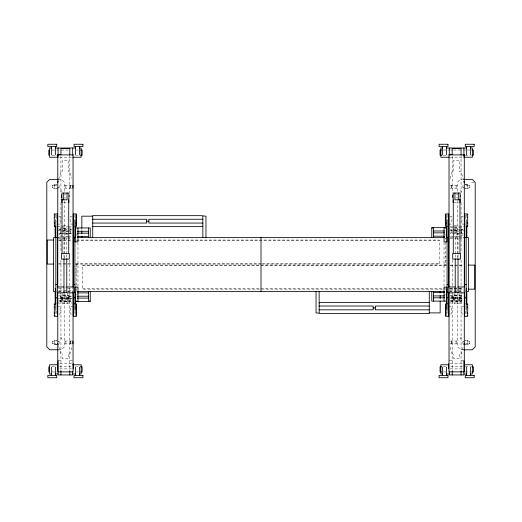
<?xml version="1.0" encoding="UTF-8"?>
<svg xmlns="http://www.w3.org/2000/svg" width="522" height="522" viewBox="0 0 522 522"><rect width="100%" height="100%" fill="white"/><g stroke="black" fill="none" stroke-linecap="round" stroke-linejoin="round"><path stroke-width="0.39" stroke-dasharray="2.61 1.96" d="M61.929 191.757L61.929 191.059L60.976 190.804L60.624 191.404L61.328 192.109M61.368 228.649L60.213 229.863L60.356 232.714L61.368 233.399M70.405 232.714L69.85 233.256L70.548 232.179L70.548 229.863L69.85 228.793L70.405 229.334M69.85 300.574L70.548 299.504L70.405 296.653C67.782 294.852 63.912 295.589 60.911 296.111L60.213 297.181L60.356 300.033C63.012 301.775 67.084 301.266 70.013 300.418M451.987 228.949L451.452 229.863L451.452 232.179L452.15 233.256L451.595 232.714M460.632 233.399L461.644 232.714L461.787 229.863L460.632 228.649M461.089 300.574L461.787 299.504L461.644 296.653C459.021 294.852 455.158 295.589 452.15 296.111L451.452 297.181L451.595 300.033C454.257 301.775 458.329 301.266 461.252 300.418M61.955 298.695L62.333 299.073L61.818 298.564L65.38 298.956L68.937 298.564L68.402 299.484L68.402 298.48L69.472 299.413L61.283 299.419L62.353 298.48L61.283 297.272L69.472 297.272L68.402 298.206L68.402 297.201L68.806 297.997M453.194 298.695L460.182 298.564L459.647 299.484L459.647 297.201L459.791 298.754L460.717 299.419L452.528 299.419L453.598 298.48L453.598 299.484L453.063 298.564L453.455 298.956M58.679 179.392L60.944 171.588L62.34 171.588L62.34 160.293L68.421 160.293L68.421 171.588L69.817 171.588L71.755 178.283M69.817 354.308L71.755 347.606M450.153 178.609L452.183 171.588L453.579 171.588L453.579 160.293L459.66 160.293L459.66 171.588L461.056 171.588L463.216 179.033M461.056 354.308L463.216 346.862M452.613 295.967L452.274 297.396L453.083 297.99L460.163 297.99L459.667 297.612L460.052 297.997M453.194 297.99L454.016 296.992L453.083 295.863M461.089 233.256L461.644 232.714M61.948 297.997L62.333 297.612L62.209 298.754L61.283 299.4M453.194 297.997L453.579 297.612L453.598 298.206L453.598 297.201L453.455 297.736L452.528 297.272L460.717 297.272L459.647 298.48L460.717 299.413M459.797 297.69L460.717 297.272M67.899 234.378L63.195 234.541M67.88 236.818L63.182 236.981M62.862 294.989L67.899 294.989M67.88 301.142L62.842 301.142M454.101 225.785L458.805 225.621M454.127 227.931L458.825 227.775M454.101 294.989L459.138 294.989M459.164 300.855L454.127 300.855M56.937 188.331L54.34 188.331L52.148 187.457L52.148 185.715L54.34 184.84L56.937 184.84L59.136 185.715L59.136 187.457L58.581 187.679M58.581 341.486L59.136 341.708L59.136 343.456L56.937 344.331L54.34 344.331L52.148 343.456L52.148 341.708L54.34 340.833L56.937 340.833M465.069 188.331L467.66 188.331L469.859 187.457L469.859 185.715L467.66 184.84L465.069 184.84L462.87 185.715L462.87 187.457L463.425 187.679M465.069 340.833L467.66 340.833L469.859 341.708L469.859 343.456L467.66 344.331L465.069 344.331L462.87 343.456L462.87 341.708L463.425 341.486M68.917 295.863L67.984 296.992L68.806 297.99L68.545 297.736M61.955 297.99L68.917 297.99L69.857 296.855L69.387 295.967M468.984 185.369L465.507 185.715M53.016 343.802L56.5 343.456M460.678 192.109L461.285 191.757L461.03 190.804L460.326 190.804L460.071 191.757M453.083 297.99L453.553 297.879M63.195 225.621L67.899 225.785M63.182 228.062L67.88 228.225M458.805 234.541L454.101 234.378M458.825 236.688L454.127 236.531M68.265 231.487L63.332 231.566M68.265 233.615L63.332 233.693M61.094 227.977C59.156 227.455 59.201 231.827 61.165 231.239M61.094 233.177C59.156 232.649 59.201 237.027 61.165 236.44M460.841 230.952C462.799 231.54 462.851 227.161 460.906 227.69M460.841 236.153C462.799 236.734 462.851 232.362 460.906 232.884M63.332 228.349L67.423 228.349M63.332 230.476L67.423 230.476M454.577 228.349L458.668 228.349M454.577 230.476L458.668 230.476M458.668 231.566L453.735 231.487M458.668 233.693L453.735 233.615M71.958 229.165L61.811 229.249M71.958 233.464L61.811 233.549M460.189 229.249L450.042 229.165M460.939 229.23L463.203 229.165M460.189 233.549L450.042 233.464M460.939 233.523L463.203 233.464M58.797 295.902L71.958 295.902M58.797 300.202L71.958 300.202M450.042 295.902L463.203 295.902M450.042 300.202L463.203 300.202M52.069 150.042L69.955 150.042M76.46 150.042L78.085 150.042M443.315 150.042L449.814 150.042M450.63 150.042L453.07 150.042M453.801 150.042L470.139 150.042M52.069 155.21L56.944 155.21M76.46 155.21L78.085 155.21M443.315 155.21L448.189 155.21M465.265 155.21L470.139 155.21M59.697 157.239L72.682 157.239M450.134 157.239L463.927 157.239M58.373 179.359L61.492 179.359L64.48 182.348L64.48 192.116M463.634 179.359L460.508 179.359L457.526 182.348L457.526 192.116M471.673 182.348L473.911 182.348M64.48 185.297L72.114 185.297M449.892 185.284L457.526 185.284M56.5 185.715L53.016 185.369M64.48 188.142L72.114 188.142M449.892 188.122L457.526 188.122M64.369 194.575L65.713 194.575M456.287 194.575L457.631 194.575M64.369 197.929L65.713 197.929M456.287 197.929L457.631 197.929M63.449 202.575L68.852 202.575M453.918 202.575L460.097 202.575M55.841 215.625L56.957 215.625M465.043 215.625L466.159 215.625M58.673 216.245L60.102 216.245L60.102 224.082L57.25 224.082M72.082 216.245L70.653 216.245L70.653 224.082L73.504 224.082M449.918 216.245L451.347 216.245L451.347 224.082L448.496 224.082M463.327 216.245L461.898 216.245L461.898 224.082L464.75 224.082M57.342 226.372L67.788 226.372M68.591 226.372L71.808 226.372M450.192 226.372L453.409 226.372M454.212 226.372L464.658 226.372M450.473 227.67L453.729 227.67M454.545 227.67L460.234 227.67M61.766 227.957L67.462 227.957M68.278 227.957L71.527 227.957M63.514 229.948L67.984 229.948M454.016 229.948L458.486 229.948M57.342 230.672L67.788 230.672M68.591 230.672L71.808 230.672M450.192 230.672L453.409 230.672M454.212 230.672L464.658 230.672M450.401 230.972L453.644 230.972M454.453 230.972L460.123 230.972M61.883 231.259L67.553 231.259M68.362 231.259L71.605 231.259M63.514 232.094L67.984 232.094M454.016 232.094L458.486 232.094M450.473 232.871L453.729 232.871M454.545 232.871L460.234 232.871M61.766 233.158L67.462 233.158M68.278 233.158L71.527 233.158M76.506 234.554L77.974 234.554M444.026 234.554L445.494 234.554M450.401 236.166L453.644 236.166M454.453 236.166L460.123 236.166M61.883 236.459L67.553 236.459M68.362 236.459L71.605 236.459M58.399 237.634L71.853 237.634M450.153 237.634L463.608 237.634M58.399 238.469L71.853 238.469M446.962 238.469L445.214 238.469L445.214 240.525M450.153 238.469L462.91 238.469M58.634 240.029L62.712 240.029M63.527 240.029L71.814 240.029M76.571 240.029L439.407 240.029L439.407 264.073L262.475 264.073M58.634 240.59L71.814 240.59M76.571 240.59L439.407 240.59M445.214 256.537L446.382 256.537M445.214 260.87L446.382 260.87M58.634 263.512L71.814 263.512M75.755 263.512L261.724 263.512M262.475 263.512L439.407 263.512M58.634 264.073L71.814 264.073M75.755 264.073L261.724 264.073M75.625 264.537L77.974 264.537M444.026 264.537L446.382 264.537M446.245 265.091L82.593 265.091L82.593 289.136L445.436 289.136M450.186 265.091L463.373 265.091M82.593 265.652L446.245 265.652M450.186 265.652L463.373 265.652M75.625 268.204L76.786 268.204M75.625 272.536L76.786 272.536M75.625 286.447L76.786 286.447M65.38 287.948L66.079 287.948M455.921 287.948L456.619 287.948M58.484 288.549L63.214 288.549M67.592 288.549L72.675 288.549M449.527 288.549L463.131 288.549M82.593 288.575L445.436 288.575M449.377 288.575L463.373 288.575M449.377 289.136L463.373 289.136M59.097 290.604L63.084 290.604M63.88 290.604L72.649 290.604M449.357 290.604L463.608 290.604M58.484 291.263L63.214 291.263M67.592 291.263L72.675 291.263M449.527 291.263L463.131 291.263M58.399 291.446L72.649 291.446M449.357 291.446L463.608 291.446M76.506 294.525L77.974 294.525M444.026 294.525L445.494 294.525M450.473 295.915L461.859 295.778L461.99 292.855M71.527 296.209L60.147 296.072L60.01 293.142M450.401 297.814L460.123 297.814C462.897 296.698 463.014 302.147 460.234 301.116L450.473 301.116M71.605 298.108L61.883 298.108C59.11 296.985 58.986 302.434 61.766 301.409L71.527 301.409M57.342 298.695L71.808 298.695M450.192 298.695L464.658 298.695M58.947 301.657L71.808 301.657M450.192 301.657L463.053 301.657M57.342 302.995L71.808 302.995M450.192 302.995L464.658 302.995M57.25 306.192L60.102 306.192L60.102 314.022L57.25 314.022M73.504 306.192L70.653 306.192L70.653 314.022L73.504 314.022M448.496 306.192L451.347 306.192L451.347 314.022L448.496 314.022M464.75 306.192L461.898 306.192L461.898 314.022L464.75 314.022M64.48 341.049L72.114 341.049M449.892 341.029L457.526 341.029M465.507 343.456L468.984 343.802M64.48 343.887L72.114 343.887M449.892 343.868L457.526 343.868M58.373 349.805L61.492 349.805L64.48 346.823L64.48 293.462M463.634 349.805L460.508 349.805L457.526 346.823L457.526 293.436M58.072 360.715L60.944 360.715M69.817 360.715L72.682 360.715M449.318 360.715L452.183 360.715M461.056 360.715L463.927 360.715M59.769 363.703L71.716 363.703M450.212 363.703L462.962 363.703M52.069 366.79L54.51 366.79M59.384 366.79L71.579 366.79M76.46 366.79L78.085 366.79M443.315 366.79L445.749 366.79M450.63 366.79L464.449 366.79M465.265 366.79L470.139 366.79M59.769 368.871L71.716 368.871M450.212 368.871L462.962 368.871M52.069 371.958L56.944 371.958M76.46 371.958L78.085 371.958M443.315 371.958L448.189 371.958M465.265 371.958L470.139 371.958M58.797 229.165L61.061 229.23M58.797 233.464L61.061 233.523M61.283 297.272L62.203 297.69L62.353 297.201L62.353 299.484L62.209 298.956M68.447 297.879L68.917 297.99M461.644 229.334L461.089 228.793M461.644 296.653L461.089 296.111M451.595 300.033L452.15 300.574M60.356 232.714L60.911 233.256M70.405 296.653L69.85 296.111M60.356 300.033L60.911 300.574M450.153 347.287L452.183 354.308M58.679 346.504L60.944 354.308M467.66 184.84L467.66 188.331M467.66 340.833L467.66 344.331M466.159 214.777L466.159 220.225M466.159 310.825L466.159 315.497M465.461 216.245L465.461 219.149M465.461 311.119L465.461 314.022M461.056 154.532L461.056 192.788M461.056 202.556L461.056 253.02M461.056 260.106L461.056 371.677M459.66 354.308L459.66 358.536L453.579 358.536L453.579 354.308M459.164 293.821L459.138 303.582L456.619 303.902L454.101 303.582L454.127 293.821M458.022 237.549L458.022 253.809M458.022 254.625L458.022 258.69M457.526 200.787L457.526 258.37M456.124 185.284L456.124 188.122M456.124 341.029L456.124 343.868M455.223 237.549L455.223 253.809M455.223 254.625L455.223 258.69M452.183 156.156L452.183 192.788M452.183 260.106L452.183 371.677M451.876 185.284L451.876 188.122M451.876 341.029L451.876 343.868M451.328 185.284L451.328 188.122M451.328 341.029L451.328 343.868M447.08 214.777L447.08 220.225M447.08 310.825L447.08 315.497M445.214 241.895L445.214 264.537M444.026 242.704L444.026 286.369M81.843 228.897L81.843 230.483M77.974 242.704L77.974 286.369M76.786 264.537L76.786 287.178M76.786 288.549L76.786 290.604M74.92 214.777L74.92 220.225M74.92 310.825L74.92 315.497M70.679 185.297L70.679 188.142M70.679 341.049L70.679 343.887M70.131 185.297L70.131 188.142M70.131 341.049L70.131 343.887M69.817 154.532L69.817 192.788M69.817 260.106L69.817 371.677M68.421 354.308L68.421 358.536L62.34 358.536L62.34 354.308M67.88 293.331L67.899 303.582L65.38 303.902L62.862 303.582L62.842 293.331M66.777 237.549L66.777 253.809M66.777 254.625L66.777 258.69M65.883 185.297L65.883 188.142M65.883 341.049L65.883 343.887M64.48 200.931L64.48 258.462M63.978 237.549L63.978 253.809M63.978 254.625L63.978 258.69M60.944 156.156L60.944 192.788M60.944 202.556L60.944 253.02M60.944 260.106L60.944 371.677M56.539 216.245L56.539 219.149M56.539 311.119L56.539 314.022M55.841 214.777L55.841 220.225M55.841 310.825L55.841 315.497M54.34 184.84L54.34 188.331M54.34 340.833L54.34 344.331M469.859 343.456A6.59 6.59 0 0 1 465.069 344.331M462.87 341.708A6.59 6.59 0 0 1 469.859 341.708M465.069 184.84A6.59 6.59 0 0 1 469.859 185.715M469.859 187.457A6.59 6.59 0 0 1 462.87 187.457M52.148 185.715A6.59 6.59 0 0 1 56.937 184.84M59.136 187.457A6.59 6.59 0 0 1 52.148 187.457M56.937 344.331A6.59 6.59 0 0 1 52.148 343.456M52.148 341.708A6.59 6.59 0 0 1 59.136 341.708M60.722 337.408L60.976 338.367L61.929 338.106L61.674 337.153L60.722 337.408M460.071 337.408L460.326 338.367L461.285 338.106L461.03 337.153L460.071 337.408"/><path stroke-width="0.78" d="M57.779 182.511L58.229 180.951M463.862 344.631L464.293 343.143M202.849 226.111L200.859 226.646L92.727 226.646M319.151 302.962L321.141 302.434L429.28 302.434M51.365 148.013L49.616 148.013L49.616 157.239L58.072 157.239L58.072 148.013M55.352 148.013L75.409 148.013M79.39 148.013L81.138 148.013L81.138 157.239L72.682 157.239M442.61 148.013L440.862 148.013L440.862 157.239L449.318 157.239M446.591 148.013L466.648 148.013M470.635 148.013L472.384 148.013L472.384 157.239L463.927 157.239L463.927 148.013M80.525 150.042L82.15 150.042L82.15 155.21L80.525 155.21M441.684 150.042L440.059 150.042L440.059 155.21L441.684 155.21M471.771 150.042L473.395 150.042L473.395 155.21L471.771 155.21M57.779 154.91L73.047 154.91M449.024 154.91L464.293 154.91M58.373 179.359L49.786 179.359L46.797 182.348L46.797 346.823L49.786 349.805L58.373 349.805M463.634 179.359L472.221 179.359L475.203 182.348L475.203 346.823L472.221 349.805L463.634 349.805M72.91 185.297L72.91 188.142M61.903 199.437L63.704 199.437M458.296 199.437L460.097 199.437M62.47 199.815L67.057 199.815L67.057 193.029M459.53 199.815L454.943 199.815L454.943 193.029M54.301 214.712L54.79 214.712M76.453 214.712L75.964 214.712L75.964 225.615L76.453 225.615M445.547 214.712L446.036 214.712L446.036 225.615L445.547 225.615M467.21 214.712L467.699 214.712M92.727 216.186L81.843 216.186L81.843 228.101M92.727 237.634L92.727 215.658L200.859 215.658L205.962 216.186L205.962 237.634M54.301 217.302L54.79 217.302M75.964 217.302L76.453 217.302M445.547 217.302L446.036 217.302M467.21 217.302L467.699 217.302M92.727 219.247L146.708 219.247L146.708 223.057L92.727 223.057M202.849 219.247L148.868 219.247L148.868 223.057L202.849 223.057M146.708 221.152L148.868 221.152M54.301 223.031L54.79 223.031M75.964 223.031L76.453 223.031M445.547 223.031L446.036 223.031M467.21 223.031L467.699 223.031M54.301 225.615L54.79 225.615M467.21 225.615L467.699 225.615M55.841 226.385L54.301 226.385L54.301 213.942L57.518 213.942L57.518 316.325L54.301 316.325L54.301 303.882L55.841 303.882M74.92 226.385L76.453 226.385L76.453 213.942L73.243 213.942L73.243 316.325L76.453 316.325L76.453 303.882L74.92 303.882M447.08 226.385L445.547 226.385L445.547 213.942L448.757 213.942L448.757 316.325L445.547 316.325L445.547 303.882L447.08 303.882M466.159 226.385L467.699 226.385L467.699 213.942L464.482 213.942L464.482 316.325L467.699 316.325L467.699 303.882L466.159 303.882M446.408 227.67L431.766 227.67L431.766 237.634M75.599 227.957L90.241 227.957L90.241 237.634M431.766 227.957L433.508 227.957L433.508 237.634M446.232 227.957L444.026 227.957L444.026 241.895L446.962 241.895L446.962 237.073M433.384 230.972L444.731 230.972M77.276 231.259L88.623 231.259M433.391 232.871L444.777 232.871M77.223 233.158L88.616 233.158M433.384 236.166L444.731 236.166M77.276 236.459L88.623 236.459M55.841 237.184L55.143 237.184L55.143 226.196M74.92 237.184L75.618 237.184L75.618 226.196M447.08 237.184L446.382 237.184L446.382 226.196M466.159 237.184L466.857 237.184L466.857 226.196M58.399 237.634L53.518 237.634L53.518 291.446L55.958 291.446M77.112 237.634L444.516 237.634M463.608 237.634L468.488 237.634L468.488 291.446L466.048 291.446M53.74 240.029L47.221 240.029L47.221 264.073L53.74 264.073M468.26 265.091L474.785 265.091L474.785 289.136L468.26 289.136M55.841 284.412L57.518 284.412M73.243 284.412L74.92 284.412M447.08 284.412L448.757 284.412M464.482 284.412L466.159 284.412M57.518 286.969L63.978 286.969M66.777 286.969L73.243 286.969M448.757 286.969L455.223 286.969M458.022 286.969L464.482 286.969M77.112 291.446L444.516 291.446M55.841 292.183L55.143 292.183L55.143 303.171L55.841 303.171M74.92 292.183L75.618 292.183L75.618 303.171L74.92 303.171M447.08 292.183L446.382 292.183L446.382 303.171L447.08 303.171M466.159 292.183L466.857 292.183L466.857 303.171L466.159 303.171M63.978 292.633L66.777 292.633M433.384 292.62L444.731 292.62M455.223 292.633L458.022 292.633M57.518 292.842L63.978 292.842L63.978 258.69M73.243 292.842L66.777 292.842L66.777 258.69M448.757 292.842L455.223 292.842L455.223 258.69M464.482 292.842L458.022 292.842L458.022 258.69M77.276 292.907L88.623 292.907M433.391 295.915L444.777 295.915M77.223 296.209L88.616 296.209M55.841 297.827L57.518 297.827M73.243 297.827L74.92 297.827M433.384 297.814L444.731 297.814M447.08 297.827L448.757 297.827M464.482 297.827L466.159 297.827M77.276 298.108L88.623 298.108M75.775 301.116L77.974 301.116L77.974 287.178L75.037 287.178L75.037 292.809M90.241 301.116L88.492 301.116L88.492 291.446M446.408 301.116L431.766 301.116L431.766 291.446M75.599 301.409L90.241 301.409L90.241 291.446M54.301 304.652L54.79 304.652M76.453 304.652L75.964 304.652L75.964 315.556L76.453 315.556M445.547 304.652L446.036 304.652L446.036 315.556L445.547 315.556M467.21 304.652L467.699 304.652M319.151 306.022L373.139 306.022L373.139 309.827L319.151 309.827M429.28 306.022L375.298 306.022L375.298 309.827L429.28 309.827M54.301 307.243L54.79 307.243M75.964 307.243L76.453 307.243M445.547 307.243L446.036 307.243M467.21 307.243L467.699 307.243M373.139 307.928L375.298 307.928M429.28 291.446L429.28 313.415L321.141 313.415L316.045 312.887L316.045 291.446M429.28 312.887L440.163 312.887L440.163 300.972M54.301 312.972L54.79 312.972M75.964 312.972L76.453 312.972M445.547 312.972L446.036 312.972M467.21 312.972L467.699 312.972M54.301 315.556L54.79 315.556M467.21 315.556L467.699 315.556M72.91 341.049L72.91 343.887M57.309 364.761L49.616 364.761L49.616 373.987L51.365 373.987M72.682 364.761L81.138 364.761L81.138 373.987L79.39 373.987M448.548 364.761L440.862 364.761L440.862 373.987L442.61 373.987M464.691 364.761L472.384 364.761L472.384 373.987L470.635 373.987M80.525 366.79L82.15 366.79L82.15 371.958L80.525 371.958M441.684 366.79L440.059 366.79L440.059 371.958L441.684 371.958M471.771 366.79L473.395 366.79L473.395 371.958L471.771 371.958M55.352 373.987L58.072 373.987M72.682 373.987L75.409 373.987M446.591 373.987L449.318 373.987M463.927 373.987L466.648 373.987M463.862 181.264L464.293 182.752M57.779 343.385L58.229 344.944M470.635 146.571L470.635 154.936M470.635 367.064L470.635 375.429M466.648 146.571L466.648 154.936M466.648 367.064L466.648 375.429M466.283 288.549L466.283 291.263M466.159 220.167L466.159 310.107M464.554 363.703L464.554 368.871M464.293 154.532L464.293 287.211M464.293 292.666L464.293 371.866L449.024 371.866L449.024 292.751M463.927 360.715L463.927 374.946L449.318 374.946L449.318 371.677M461.056 154.532L461.056 148.457L452.183 148.457L452.183 154.532L449.024 154.532L449.024 287.041M461.056 371.188L461.056 374.946M460.587 195.724L460.587 196.252M460.534 253.627L460.534 259.101L452.711 259.101L452.711 253.627M460.097 202.575L460.097 193.029L453.148 193.029L453.148 194.634M459.973 199.815L459.973 253.627L453.266 253.627L453.266 199.815M458.296 193.029L458.296 199.815M453.148 194.856L453.148 197.642M453.148 197.831L453.148 202.575M452.672 195.169L452.672 197.336M452.183 371.188L452.183 374.946M449.318 148.013L449.318 154.936M448.62 363.703L448.62 368.871M447.08 220.167L447.08 310.107M446.962 292.809L446.962 287.178L444.026 287.178L444.026 301.116M446.591 146.571L446.591 154.936M446.578 289.227L446.578 291.263M446.591 367.064L446.591 375.429M442.61 146.571L442.61 154.936M442.61 367.064L442.61 375.429M440.163 291.446L440.163 293.031M440.163 295.413L440.163 298.591M433.508 291.446L433.508 301.116M319.151 291.446L319.151 312.887M261 237.634L261 291.446M202.849 216.186L202.849 237.634M88.492 227.957L88.492 237.634M81.843 231.279L81.843 233.66M81.843 236.042L81.843 237.634M79.39 146.571L79.39 154.936M79.39 367.064L79.39 375.429M77.974 227.957L77.974 241.895L75.037 241.895L75.037 237.073M75.409 146.571L75.409 154.936M75.409 367.064L75.409 375.429M74.92 220.167L74.92 310.107M73.308 363.703L73.308 368.871M73.047 154.532L73.047 287.041M73.047 292.751L73.047 371.866L57.779 371.866L57.779 292.196M72.682 148.013L72.682 154.936M72.682 371.677L72.682 374.946L58.072 374.946L58.072 360.715M69.817 154.532L69.817 148.457L60.944 148.457L60.944 154.532L57.779 154.532L57.779 287.322M69.817 371.188L69.817 374.946M69.341 195.724L69.341 196.252M69.289 253.627L69.289 259.101L61.465 259.101L61.465 253.627M68.852 202.575L68.852 193.029L61.903 193.029L61.903 194.634M68.734 199.815L68.734 253.627L62.027 253.627L62.027 199.815M63.704 193.029L63.704 199.815M61.903 194.856L61.903 197.642M61.903 197.831L61.903 202.575M61.426 195.169L61.426 197.336M60.944 371.188L60.944 374.946M57.374 363.703L57.374 368.871M55.841 220.167L55.841 310.107M55.352 146.571L55.352 154.936M55.332 288.549L55.332 291.263M55.352 367.064L55.352 375.429M51.365 146.571L51.365 154.936M51.365 367.064L51.365 375.429M48.814 150.042L48.814 155.21M48.814 366.79L48.814 371.958M56.728 144.261L47.835 144.261L47.835 146.571L56.728 146.571L56.728 144.261M82.92 144.261L74.026 144.261L74.026 146.571L82.92 146.571L82.92 144.261M447.974 144.261L439.08 144.261L439.08 146.571L447.974 146.571L447.974 144.261M474.165 144.261L465.272 144.261L465.272 146.571L474.165 146.571L474.165 144.261M56.728 375.429L47.835 375.429L47.835 377.739L56.728 377.739L56.728 375.429M82.92 375.429L74.026 375.429L74.026 377.739L82.92 377.739L82.92 375.429M447.974 375.429L439.08 375.429L439.08 377.739L447.974 377.739L447.974 375.429M474.165 375.429L465.272 375.429L465.272 377.739L474.165 377.739L474.165 375.429"/></g></svg>
